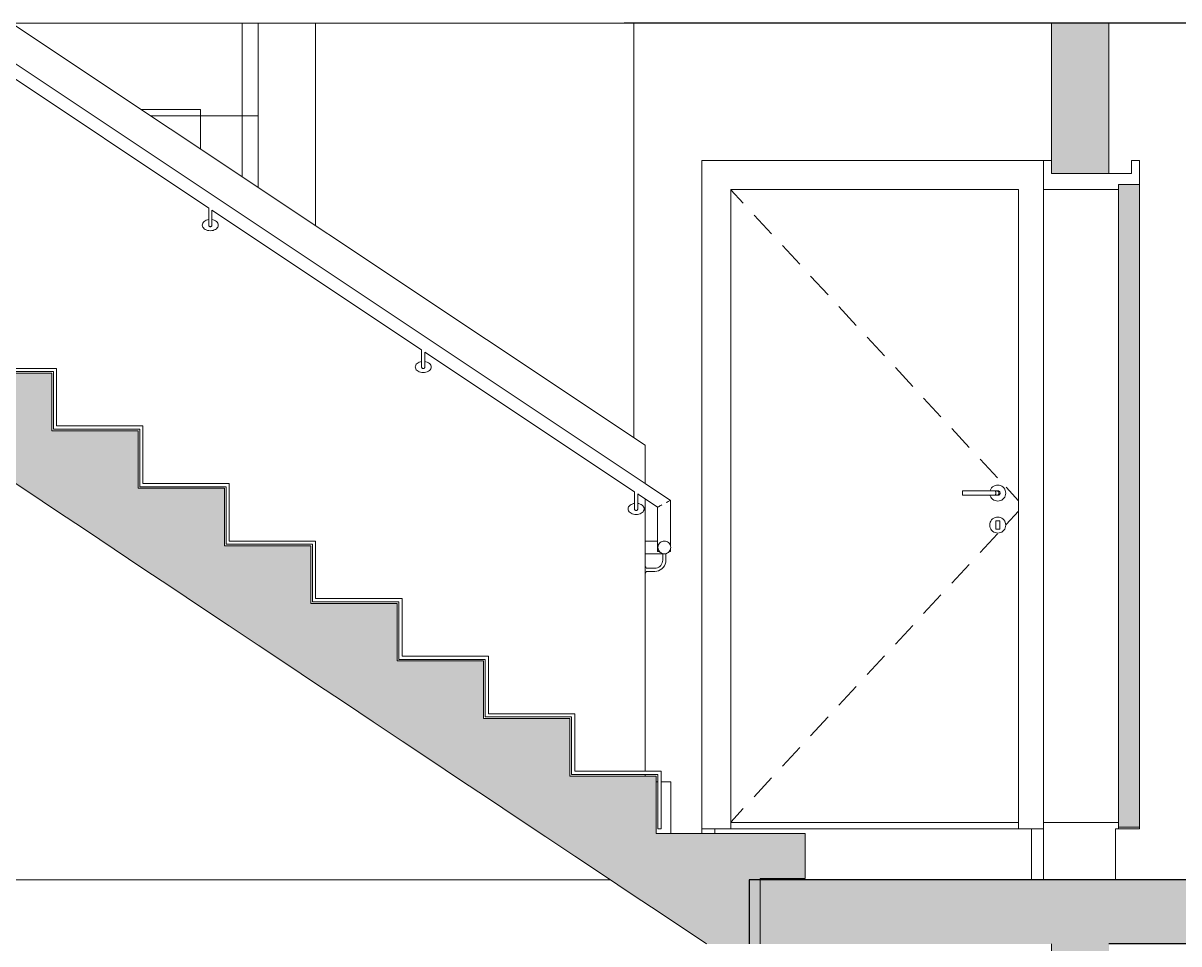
# Model space of a CAD drawing. Header units: metres. Extents: x -0.3 to 19.2, y -7 to 21.5.
# Drawn here: x 10.17 to 13.784, y 11.31 to 14.19 of the extents above; entities that cross this region are included whole.
import ezdxf

# ---------------------------------------------------------------- set-up
doc = ezdxf.new("R2010")
doc.units = ezdxf.units.M
doc.header["$MEASUREMENT"] = 0
for name, color, linetype in [('C_Schnitt C RB_1_120 Wand Innen tragend', 7, 'Continuous'), ('C_Schnitt C RB_1_210 Decke', 7, 'Continuous'), ('C_Schnitt C RB_1_270 Deckendurchbruchsymbol', 7, 'Continuous'), ('C_Schnitt C RB_1_410 Treppe', 7, 'Continuous'), ('C_Schnitt C RB_1_430 Aufzug', 7, 'Continuous'), ('C_Schnitt C RB_1_450 Absturzsicherung', 7, 'Continuous')]:
    doc.layers.add(name, color=color, linetype=linetype)

msp = doc.modelspace()

# ---------------------------------------------------------------- hatches: boundary and pattern name
at = {"layer": 'C_Schnitt C RB_1_120 Wand Innen tragend', "linetype": 'Continuous', "lineweight": 0, "true_color": 0x000000}
for points in [[(13.565, 13.72), (13.565, 14.19), (13.385, 14.19), (13.385, 13.72)], [(13.565, 10.84), (13.565, 11.31), (13.385, 11.31), (13.385, 10.84)]]:
    msp.add_hatch(color=18, dxfattribs=at).paths.add_polyline_path(points)
at = {"layer": 'C_Schnitt C RB_1_120 Wand Innen tragend', "linetype": 'Continuous', "lineweight": 0, "true_color": 0x3f3f3f}
msp.add_hatch(color=250, dxfattribs=at).paths.add_polyline_path([(13.66, 11.675), (13.66, 13.685), (13.595, 13.685), (13.595, 11.675)])
at = {"layer": 'C_Schnitt C RB_1_210 Decke', "linetype": 'Continuous', "lineweight": 0, "true_color": 0x000000}
msp.add_hatch(color=18, dxfattribs=at).paths.add_polyline_path([(14.6743, 11.51), (12.475, 11.51), (12.475, 11.31), (14.6743, 11.31)])
at = {"layer": 'C_Schnitt C RB_1_410 Treppe', "linetype": 'Continuous', "lineweight": 0, "true_color": 0x000000}
msp.add_hatch(color=18, dxfattribs=at).paths.add_polyline_path([(7.79, 14.385), (7.94, 14.385), (7.94, 14.19), (7.9869, 14.19), (12.3069, 11.31), (12.475, 11.31), (12.475, 11.515), (12.615, 11.515), (12.615, 11.655), (12.15, 11.655), (12.15, 11.835), (11.88, 11.835), (11.88, 12.015), (11.61, 12.015), (11.61, 12.195), (11.34, 12.195), (11.34, 12.375), (11.07, 12.375), (11.07, 12.555), (10.8, 12.555), (10.8, 12.735), (10.53, 12.735), (10.53, 12.915), (10.26, 12.915), (10.26, 13.095), (9.99, 13.095), (9.99, 13.275), (9.72, 13.275), (9.72, 13.455), (9.45, 13.455), (9.45, 13.635), (9.18, 13.635), (9.18, 13.815), (8.91, 13.815), (8.91, 13.995), (8.64, 13.995), (8.64, 14.175), (8.37, 14.175), (8.37, 14.355), (8.105, 14.355), (8.105, 14.535), (7.79, 14.535)])

# ---------------------------------------------------------------- linework, layer by layer
at = {"layer": 'C_Schnitt C RB_1_120 Wand Innen tragend', "color": 7, "linetype": 'Continuous', "lineweight": 18, "ltscale": 1000}
for p, q in [((10.905, 13.6763), (10.905, 14.19)), ((11.085, 14.19), (11.085, 13.5563)), ((12.08, 14.19), (12.08, 12.8933)), ((13.565, 14.19), (13.565, 13.72)), ((13.565, 13.72), (13.385, 13.72)), ((12.3325, 11.655), (12.3325, 11.67)), ((13.3225, 11.67), (13.3225, 11.51))]:
    msp.add_line(p, q, dxfattribs=at)
at = {"layer": 'C_Schnitt C RB_1_120 Wand Innen tragend', "color": 7, "linetype": 'Continuous', "lineweight": 13, "ltscale": 1000}
for p, q in [((12.2925, 11.67), (12.2925, 13.76)), ((12.2925, 13.76), (13.36, 13.76)), ((13.385, 13.76), (13.36, 13.76)), ((13.635, 13.76), (13.635, 13.72)), ((13.66, 13.76), (13.635, 13.76)), ((12.7624, 13.67), (12.3825, 13.67)), ((12.3825, 13.67), (12.3825, 11.69)), ((12.3825, 13.6688), (12.4218, 13.6263)), ((12.8274, 13.67), (12.7624, 13.67)), ((13.2825, 13.67), (12.8274, 13.67)), ((13.2825, 11.69), (13.2825, 13.67)), ((13.36, 13.67), (13.36, 11.67)), ((13.595, 13.67), (13.36, 13.67)), ((13.66, 13.685), (13.595, 13.685)), ((12.4558, 13.5896), (12.5101, 13.5309)), ((12.5441, 13.4942), (12.5984, 13.4355)), ((12.6324, 13.3988), (12.6867, 13.34)), ((12.7207, 13.3033), (12.775, 13.2446)), ((12.809, 13.2079), (12.8633, 13.1492)), ((12.8973, 13.1125), (12.9516, 13.0538)), ((12.9856, 13.0171), (13.0399, 12.9584)), ((13.0739, 12.9217), (13.1282, 12.863)), ((13.1622, 12.8263), (13.2165, 12.7675)), ((13.1075, 12.727), (13.1075, 12.7269)), ((13.1985, 12.727), (13.1075, 12.727)), ((13.1075, 12.7269), (13.1075, 12.7266)), ((13.1075, 12.7266), (13.1075, 12.7261)), ((13.1075, 12.7261), (13.1075, 12.7254)), ((13.1075, 12.7254), (13.1075, 12.7245)), ((13.1075, 12.7245), (13.1075, 12.7235)), ((13.1075, 12.7235), (13.1075, 12.7224)), ((13.1075, 12.7224), (13.1075, 12.7212)), ((13.1075, 12.7212), (13.1075, 12.72)), ((13.1075, 12.72), (13.1075, 12.7188)), ((13.1075, 12.7188), (13.1075, 12.7176)), ((13.1936, 12.727), (13.194, 12.7286)), ((13.194, 12.7286), (13.1958, 12.7325)), ((13.1958, 12.7325), (13.1983, 12.7361)), ((13.1983, 12.7361), (13.2014, 12.7392)), ((13.208, 12.727), (13.1985, 12.727)), ((13.2014, 12.7392), (13.205, 12.7417)), ((13.205, 12.7417), (13.2089, 12.7435)), ((13.215, 12.727), (13.208, 12.727)), ((13.2089, 12.7435), (13.2132, 12.7446)), ((13.2098, 12.7261), (13.2103, 12.7254)), ((13.2103, 12.7254), (13.2108, 12.7245)), ((13.2108, 12.7245), (13.2111, 12.7235)), ((13.2111, 12.7235), (13.2114, 12.7224)), ((13.2114, 12.7224), (13.2116, 12.7212)), ((13.2116, 12.7188), (13.2114, 12.7176)), ((13.2116, 12.7212), (13.2116, 12.72)), ((13.2116, 12.72), (13.2116, 12.7188)), ((13.2132, 12.7446), (13.2175, 12.745)), ((13.2175, 12.727), (13.215, 12.727)), ((13.2175, 12.745), (13.2218, 12.7446)), ((13.2175, 12.727), (13.2187, 12.7269)), ((13.2181, 12.7261), (13.219, 12.7254)), ((13.2187, 12.7269), (13.2199, 12.7266)), ((13.219, 12.7254), (13.2198, 12.7245)), ((13.2198, 12.7245), (13.2204, 12.7235)), ((13.2199, 12.7266), (13.221, 12.7261)), ((13.2204, 12.7235), (13.2209, 12.7224)), ((13.2209, 12.7224), (13.2211, 12.7212)), ((13.2211, 12.7188), (13.2209, 12.7176)), ((13.221, 12.7261), (13.222, 12.7254)), ((13.2211, 12.7212), (13.2212, 12.72)), ((13.2212, 12.72), (13.2211, 12.7188)), ((13.2218, 12.7446), (13.2261, 12.7435)), ((13.222, 12.7254), (13.2229, 12.7245)), ((13.2229, 12.7245), (13.2236, 12.7235)), ((13.2236, 12.7235), (13.2241, 12.7224)), ((13.2241, 12.7224), (13.2244, 12.7212)), ((13.2244, 12.7188), (13.2241, 12.7176)), ((13.2244, 12.7212), (13.2245, 12.72)), ((13.2245, 12.72), (13.2244, 12.7188)), ((13.2261, 12.7435), (13.23, 12.7417)), ((13.23, 12.7417), (13.2336, 12.7392)), ((13.2336, 12.7392), (13.2367, 12.7361)), ((13.2367, 12.7361), (13.2392, 12.7325)), ((13.2392, 12.7325), (13.241, 12.7286)), ((13.241, 12.7286), (13.2421, 12.7243)), ((13.2421, 12.7243), (13.2425, 12.72)), ((13.2425, 12.72), (13.2421, 12.7157)), ((13.2432, 12.7387), (13.2825, 12.6962)), ((13.1075, 12.7176), (13.1075, 12.7165)), ((13.1075, 12.7165), (13.1075, 12.7155)), ((13.1075, 12.7155), (13.1075, 12.7146)), ((13.1075, 12.7146), (13.1075, 12.7139)), ((13.1075, 12.7139), (13.1075, 12.7134)), ((13.1075, 12.7134), (13.1075, 12.7131)), ((13.1075, 12.7131), (13.1075, 12.713)), ((13.1985, 12.713), (13.1075, 12.713)), ((13.194, 12.7114), (13.1936, 12.713)), ((13.1958, 12.7075), (13.194, 12.7114)), ((13.1983, 12.7039), (13.1958, 12.7075)), ((13.2014, 12.7008), (13.1983, 12.7039)), ((13.208, 12.713), (13.1985, 12.713)), ((13.205, 12.6983), (13.2014, 12.7008)), ((13.2089, 12.6965), (13.205, 12.6983)), ((13.215, 12.713), (13.208, 12.713)), ((13.2132, 12.6954), (13.2089, 12.6965)), ((13.2103, 12.7146), (13.2098, 12.7139)), ((13.2108, 12.7155), (13.2103, 12.7146)), ((13.2111, 12.7165), (13.2108, 12.7155)), ((13.2114, 12.7176), (13.2111, 12.7165)), ((13.2175, 12.695), (13.2132, 12.6954)), ((13.2175, 12.713), (13.215, 12.713)), ((13.2187, 12.7131), (13.2175, 12.713)), ((13.2218, 12.6954), (13.2175, 12.695)), ((13.219, 12.7146), (13.2181, 12.7139)), ((13.2199, 12.7134), (13.2187, 12.7131)), ((13.2198, 12.7155), (13.219, 12.7146)), ((13.2204, 12.7165), (13.2198, 12.7155)), ((13.221, 12.7139), (13.2199, 12.7134)), ((13.2209, 12.7176), (13.2204, 12.7165)), ((13.222, 12.7146), (13.221, 12.7139)), ((13.2261, 12.6965), (13.2218, 12.6954)), ((13.2229, 12.7155), (13.222, 12.7146)), ((13.2236, 12.7165), (13.2229, 12.7155)), ((13.2241, 12.7176), (13.2236, 12.7165)), ((13.23, 12.6983), (13.2261, 12.6965)), ((13.2336, 12.7008), (13.23, 12.6983)), ((13.2367, 12.7039), (13.2336, 12.7008)), ((13.2392, 12.7075), (13.2367, 12.7039)), ((13.241, 12.7114), (13.2392, 12.7075)), ((13.2421, 12.7157), (13.241, 12.7114)), ((13.2432, 12.6213), (13.2825, 12.6638)), ((13.1925, 12.62), (13.1929, 12.6243)), ((13.1929, 12.6157), (13.1925, 12.62)), ((13.1929, 12.6243), (13.194, 12.6286)), ((13.194, 12.6114), (13.1929, 12.6157)), ((13.194, 12.6286), (13.1958, 12.6325)), ((13.1958, 12.6075), (13.194, 12.6114)), ((13.1958, 12.6325), (13.1983, 12.6361)), ((13.1983, 12.6361), (13.2014, 12.6392)), ((13.2014, 12.6392), (13.205, 12.6417)), ((13.205, 12.6417), (13.2089, 12.6435)), ((13.2089, 12.6435), (13.2132, 12.6446)), ((13.2235, 12.633), (13.2115, 12.633)), ((13.2115, 12.633), (13.2115, 12.607)), ((13.2132, 12.6446), (13.2175, 12.645)), ((13.2175, 12.645), (13.2218, 12.6446)), ((13.2218, 12.6446), (13.2261, 12.6435)), ((13.2235, 12.607), (13.2235, 12.633)), ((13.2261, 12.6435), (13.23, 12.6417)), ((13.23, 12.6417), (13.2336, 12.6392)), ((13.2336, 12.6392), (13.2367, 12.6361)), ((13.2367, 12.6361), (13.2392, 12.6325)), ((13.2392, 12.6325), (13.241, 12.6286)), ((13.241, 12.6114), (13.2392, 12.6075)), ((13.241, 12.6286), (13.2421, 12.6243)), ((13.2421, 12.6157), (13.241, 12.6114)), ((13.2421, 12.6243), (13.2425, 12.62)), ((13.2425, 12.62), (13.2421, 12.6157)), ((13.1622, 12.5337), (13.2165, 12.5925)), ((13.1983, 12.6039), (13.1958, 12.6075)), ((13.2014, 12.6008), (13.1983, 12.6039)), ((13.205, 12.5983), (13.2014, 12.6008)), ((13.2089, 12.5965), (13.205, 12.5983)), ((13.2132, 12.5954), (13.2089, 12.5965)), ((13.2115, 12.607), (13.2235, 12.607)), ((13.2175, 12.595), (13.2132, 12.5954)), ((13.2218, 12.5954), (13.2175, 12.595)), ((13.2261, 12.5965), (13.2218, 12.5954)), ((13.23, 12.5983), (13.2261, 12.5965)), ((13.2336, 12.6008), (13.23, 12.5983)), ((13.2367, 12.6039), (13.2336, 12.6008)), ((13.2392, 12.6075), (13.2367, 12.6039)), ((13.0739, 12.4383), (13.1282, 12.497)), ((12.9856, 12.3429), (13.0399, 12.4016)), ((12.8973, 12.2475), (12.9516, 12.3062)), ((12.809, 12.1521), (12.8633, 12.2108)), ((12.7207, 12.0567), (12.775, 12.1154)), ((12.6324, 11.9612), (12.6867, 12.02)), ((12.5441, 11.8658), (12.5984, 11.9245)), ((12.4558, 11.7704), (12.5101, 11.8291)), ((12.3825, 11.6912), (12.4218, 11.7337)), ((13.2825, 11.69), (12.3825, 11.69)), ((12.3825, 11.69), (12.3825, 11.67)), ((13.2825, 11.67), (13.2825, 11.69)), ((13.595, 11.69), (13.595, 11.67)), ((13.595, 11.675), (13.595, 11.67)), ((13.66, 11.675), (13.595, 11.675)), ((13.66, 11.675), (13.66, 11.67)), ((12.2925, 11.67), (12.2925, 11.655)), ((12.3325, 11.67), (12.2925, 11.67)), ((12.3825, 11.67), (12.3325, 11.67)), ((12.3825, 11.67), (13.2825, 11.67)), ((13.3225, 11.67), (13.2825, 11.67)), ((13.36, 11.67), (13.3225, 11.67)), ((13.36, 11.67), (13.36, 11.67)), ((13.585, 11.67), (13.585, 11.51)), ((13.595, 11.67), (13.585, 11.67)), ((13.595, 11.67), (13.66, 11.67))]:
    msp.add_line(p, q, dxfattribs=at)
at = {"layer": 'C_Schnitt C RB_1_120 Wand Innen tragend', "color": 7, "linetype": 'Continuous', "lineweight": 18, "ltscale": 1000, "flags": 128}
for points in [[(13.385, 14.19), (13.385, 13.76), (13.385, 13.72)], [(13.385, 11.31), (13.385, 10.88), (13.385, 10.84)]]:
    msp.add_lwpolyline(points, dxfattribs=at)
at = {"layer": 'C_Schnitt C RB_1_120 Wand Innen tragend', "color": 7, "linetype": 'Continuous', "lineweight": 13, "ltscale": 1000, "flags": 128}
for points in [[(13.36, 13.76), (13.36, 13.72), (13.36, 13.67)], [(13.66, 13.76), (13.66, 13.72), (13.66, 13.685), (13.66, 11.675)], [(13.635, 13.72), (13.595, 13.72), (13.565, 13.72)], [(13.595, 13.685), (13.595, 13.67), (13.595, 11.675)], [(13.36, 11.69), (13.36, 11.67), (13.36, 11.51)], [(13.595, 11.69), (13.58, 11.69), (13.375, 11.69), (13.36, 11.69)]]:
    msp.add_lwpolyline(points, dxfattribs=at)
at = {"layer": 'C_Schnitt C RB_1_210 Decke', "color": 7, "linetype": 'Continuous', "lineweight": 13, "ltscale": 1000}
msp.add_line((12.0497, 14.19), (10.134, 14.19), dxfattribs=at)
at = {"layer": 'C_Schnitt C RB_1_210 Decke', "color": 7, "linetype": 'Continuous', "lineweight": 25, "ltscale": 1000}
for p, q in [((12.0497, 14.1901), (12.0497, 14.19)), ((13.385, 14.19), (12.0497, 14.19)), ((13.565, 14.19), (13.385, 14.19)), ((12.44, 11.51), (12.44, 11.31))]:
    msp.add_line(p, q, dxfattribs=at)
at = {"layer": 'C_Schnitt C RB_1_210 Decke', "color": 7, "linetype": 'Continuous', "lineweight": 25, "ltscale": 1000, "flags": 128}
for points in [[(18.6475, 14.19), (14.6743, 14.19), (13.565, 14.19)], [(18.6475, 11.51), (14.6743, 11.51), (13.585, 11.51), (13.36, 11.51), (12.44, 11.51)], [(18.6475, 11.31), (14.6743, 11.31), (13.565, 11.31)]]:
    msp.add_lwpolyline(points, dxfattribs=at)
at = {"layer": 'C_Schnitt C RB_1_270 Deckendurchbruchsymbol', "color": 7, "linetype": 'Continuous', "lineweight": 13, "ltscale": 1000}
msp.add_line((10.5692, 13.9), (10.905, 13.9), dxfattribs=at)
at = {"layer": 'C_Schnitt C RB_1_410 Treppe', "color": 7, "linetype": 'Continuous', "lineweight": 13, "ltscale": 1000}
for p, q in [((12.115, 12.75), (8.065, 15.45)), ((10.7506, 13.6115), (10.095, 14.0486)), ((10.7507, 13.6115), (10.7506, 13.6115)), ((10.7506, 13.6115), (10.7506, 13.5882)), ((10.7506, 13.5882), (10.7506, 13.583)), ((10.7509, 13.6115), (10.7507, 13.6115)), ((10.7606, 13.6048), (10.7606, 13.5882)), ((11.4163, 13.1677), (10.7606, 13.6048)), ((10.7606, 13.5882), (10.7606, 13.583)), ((10.7306, 13.5582), (10.731, 13.5612)), ((10.731, 13.5551), (10.7306, 13.5582)), ((10.731, 13.5612), (10.7321, 13.5642)), ((10.7321, 13.5522), (10.731, 13.5551)), ((10.7321, 13.5642), (10.734, 13.5669)), ((10.734, 13.5494), (10.7321, 13.5522)), ((10.734, 13.5669), (10.7365, 13.5694)), ((10.7365, 13.5469), (10.734, 13.5494)), ((10.7365, 13.5694), (10.7396, 13.5716)), ((10.7396, 13.5716), (10.7431, 13.5733)), ((10.7431, 13.5733), (10.7471, 13.5746)), ((10.7471, 13.5746), (10.7506, 13.5753)), ((10.7506, 13.583), (10.7506, 13.5779)), ((10.7506, 13.5779), (10.7506, 13.5732)), ((10.7506, 13.5732), (10.7506, 13.5689)), ((10.7506, 13.5689), (10.7506, 13.5652)), ((10.7506, 13.5652), (10.7506, 13.5622)), ((10.7506, 13.5622), (10.7506, 13.56)), ((10.7506, 13.56), (10.7506, 13.5586)), ((10.7506, 13.5586), (10.7506, 13.5582)), ((10.7507, 13.5573), (10.7506, 13.5582)), ((10.7509, 13.5565), (10.7507, 13.5573)), ((10.7513, 13.5557), (10.7509, 13.5565)), ((10.7518, 13.555), (10.7513, 13.5557)), ((10.7524, 13.5543), (10.7518, 13.555)), ((10.7531, 13.5538), (10.7524, 13.5543)), ((10.7539, 13.5535), (10.7531, 13.5538)), ((10.7548, 13.5532), (10.7539, 13.5535)), ((10.7556, 13.5532), (10.7548, 13.5532)), ((10.7565, 13.5532), (10.7556, 13.5532)), ((10.7574, 13.5535), (10.7565, 13.5532)), ((10.7581, 13.5538), (10.7574, 13.5535)), ((10.7589, 13.5543), (10.7581, 13.5538)), ((10.7595, 13.555), (10.7589, 13.5543)), ((10.76, 13.5557), (10.7595, 13.555)), ((10.7603, 13.5565), (10.76, 13.5557)), ((10.7606, 13.5573), (10.7603, 13.5565)), ((10.7606, 13.583), (10.7606, 13.5779)), ((10.7606, 13.5779), (10.7606, 13.5732)), ((10.7606, 13.5753), (10.7642, 13.5746)), ((10.7606, 13.5732), (10.7606, 13.5689)), ((10.7606, 13.5689), (10.7606, 13.5652)), ((10.7606, 13.5652), (10.7606, 13.5622)), ((10.7606, 13.5622), (10.7606, 13.56)), ((10.7606, 13.56), (10.7606, 13.5586)), ((10.7606, 13.5586), (10.7606, 13.5582)), ((10.7606, 13.5582), (10.7606, 13.5573)), ((10.7642, 13.5746), (10.7681, 13.5733)), ((10.7681, 13.5733), (10.7717, 13.5716)), ((10.7717, 13.5716), (10.7748, 13.5694)), ((10.7748, 13.5694), (10.7773, 13.5669)), ((10.7773, 13.5494), (10.7748, 13.5469)), ((10.7773, 13.5669), (10.7791, 13.5642)), ((10.7791, 13.5522), (10.7773, 13.5494)), ((10.7791, 13.5642), (10.7803, 13.5612)), ((10.7803, 13.5551), (10.7791, 13.5522)), ((10.7803, 13.5612), (10.7806, 13.5582)), ((10.7806, 13.5582), (10.7803, 13.5551)), ((10.7396, 13.5448), (10.7365, 13.5469)), ((10.7431, 13.543), (10.7396, 13.5448)), ((10.7471, 13.5417), (10.7431, 13.543)), ((10.7513, 13.5409), (10.7471, 13.5417)), ((10.7556, 13.5407), (10.7513, 13.5409)), ((10.76, 13.5409), (10.7556, 13.5407)), ((10.7642, 13.5417), (10.76, 13.5409)), ((10.7681, 13.543), (10.7642, 13.5417)), ((10.7717, 13.5448), (10.7681, 13.543)), ((10.7748, 13.5469), (10.7717, 13.5448)), ((11.4164, 13.1677), (11.4163, 13.1677)), ((11.4163, 13.1677), (11.4163, 13.1444)), ((11.4166, 13.1677), (11.4164, 13.1677)), ((11.4263, 13.1611), (11.4263, 13.1444)), ((12.0819, 12.724), (11.4263, 13.1611)), ((11.3963, 13.1144), (11.3967, 13.1174)), ((11.3967, 13.1174), (11.3978, 13.1204)), ((11.3978, 13.1204), (11.3996, 13.1232)), ((11.3996, 13.1232), (11.4021, 13.1257)), ((11.4021, 13.1257), (11.4052, 13.1278)), ((11.4052, 13.1278), (11.4088, 13.1296)), ((11.4088, 13.1296), (11.4127, 13.1309)), ((11.4127, 13.1309), (11.4163, 13.1315)), ((11.4163, 13.1444), (11.4163, 13.1392)), ((11.4163, 13.1392), (11.4163, 13.1341)), ((11.4163, 13.1341), (11.4163, 13.1294)), ((11.4163, 13.1294), (11.4163, 13.1251)), ((11.4163, 13.1251), (11.4163, 13.1214)), ((11.4163, 13.1214), (11.4163, 13.1184)), ((11.4163, 13.1184), (11.4163, 13.1162)), ((11.4163, 13.1162), (11.4163, 13.1149)), ((11.4263, 13.1444), (11.4263, 13.1392)), ((11.4263, 13.1392), (11.4263, 13.1341)), ((11.4263, 13.1341), (11.4263, 13.1294)), ((11.4263, 13.1315), (11.4298, 13.1309)), ((11.4263, 13.1294), (11.4263, 13.1251)), ((11.4263, 13.1251), (11.4263, 13.1214)), ((11.4263, 13.1214), (11.4263, 13.1184)), ((11.4263, 13.1184), (11.4263, 13.1162)), ((11.4263, 13.1162), (11.4263, 13.1149)), ((11.4298, 13.1309), (11.4338, 13.1296)), ((11.4338, 13.1296), (11.4374, 13.1278)), ((11.4374, 13.1278), (11.4404, 13.1257)), ((11.4404, 13.1257), (11.4429, 13.1232)), ((11.4429, 13.1232), (11.4448, 13.1204)), ((11.4448, 13.1204), (11.4459, 13.1174)), ((11.4459, 13.1174), (11.4463, 13.1144)), ((11.3967, 13.1114), (11.3963, 13.1144)), ((11.3978, 13.1084), (11.3967, 13.1114)), ((11.3996, 13.1057), (11.3978, 13.1084)), ((11.4021, 13.1032), (11.3996, 13.1057)), ((11.4052, 13.101), (11.4021, 13.1032)), ((11.4088, 13.0993), (11.4052, 13.101)), ((11.4127, 13.098), (11.4088, 13.0993)), ((11.4169, 13.0972), (11.4127, 13.098)), ((11.4163, 13.1149), (11.4163, 13.1144)), ((11.4164, 13.1135), (11.4163, 13.1144)), ((11.4166, 13.1127), (11.4164, 13.1135)), ((11.417, 13.1119), (11.4166, 13.1127)), ((11.4213, 13.0969), (11.4169, 13.0972)), ((11.4175, 13.1112), (11.417, 13.1119)), ((11.4181, 13.1106), (11.4175, 13.1112)), ((11.4188, 13.1101), (11.4181, 13.1106)), ((11.4196, 13.1097), (11.4188, 13.1101)), ((11.4204, 13.1095), (11.4196, 13.1097)), ((11.4213, 13.1094), (11.4204, 13.1095)), ((11.4221, 13.1095), (11.4213, 13.1094)), ((11.4256, 13.0972), (11.4213, 13.0969)), ((11.423, 13.1097), (11.4221, 13.1095)), ((11.4238, 13.1101), (11.423, 13.1097)), ((11.4245, 13.1106), (11.4238, 13.1101)), ((11.4251, 13.1112), (11.4245, 13.1106)), ((11.4256, 13.1119), (11.4251, 13.1112)), ((11.426, 13.1127), (11.4256, 13.1119)), ((11.4298, 13.098), (11.4256, 13.0972)), ((11.4262, 13.1135), (11.426, 13.1127)), ((11.4263, 13.1144), (11.4262, 13.1135)), ((11.4263, 13.1149), (11.4263, 13.1144)), ((11.4338, 13.0993), (11.4298, 13.098)), ((11.4374, 13.101), (11.4338, 13.0993)), ((11.4404, 13.1032), (11.4374, 13.101)), ((11.4429, 13.1057), (11.4404, 13.1032)), ((11.4448, 13.1084), (11.4429, 13.1057)), ((11.4459, 13.1114), (11.4448, 13.1084)), ((11.4463, 13.1144), (11.4459, 13.1114)), ((12.082, 12.724), (12.0819, 12.724)), ((12.0819, 12.724), (12.0819, 12.7006)), ((12.0822, 12.724), (12.082, 12.724)), ((12.115, 12.75), (12.194, 12.6973)), ((12.0678, 12.6819), (12.0709, 12.6841)), ((12.0709, 12.6841), (12.0744, 12.6858)), ((12.0744, 12.6858), (12.0784, 12.6871)), ((12.0784, 12.6871), (12.0819, 12.6878)), ((12.0819, 12.7006), (12.0819, 12.6954)), ((12.0819, 12.6954), (12.0819, 12.6904)), ((12.0819, 12.6904), (12.0819, 12.6856)), ((12.0819, 12.6856), (12.0819, 12.6814)), ((12.0919, 12.7173), (12.0919, 12.7006)), ((12.0928, 12.7167), (12.0919, 12.7173)), ((12.0919, 12.7006), (12.0919, 12.6954)), ((12.0919, 12.6954), (12.0919, 12.6904)), ((12.0919, 12.6904), (12.0919, 12.6856)), ((12.0919, 12.6878), (12.0955, 12.6871)), ((12.0919, 12.6856), (12.0919, 12.6814)), ((12.0928, 12.7167), (12.154, 12.6759)), ((12.0955, 12.6871), (12.0994, 12.6858)), ((12.0994, 12.6858), (12.103, 12.6841)), ((12.103, 12.6841), (12.1061, 12.6819)), ((12.1672, 12.6829), (12.164, 12.6812)), ((12.184, 12.692), (12.1809, 12.6903)), ((12.1869, 12.6935), (12.184, 12.692)), ((12.1894, 12.6948), (12.1869, 12.6935)), ((12.1914, 12.6959), (12.1894, 12.6948)), ((12.1928, 12.6967), (12.1914, 12.6959)), ((12.1937, 12.6971), (12.1928, 12.6967)), ((12.194, 12.6973), (12.1937, 12.6971)), ((12.194, 12.6973), (12.194, 12.5559)), ((12.0619, 12.6706), (12.0623, 12.6737)), ((12.0623, 12.6676), (12.0619, 12.6706)), ((12.0623, 12.6737), (12.0634, 12.6766)), ((12.0634, 12.6647), (12.0623, 12.6676)), ((12.0634, 12.6766), (12.0653, 12.6794)), ((12.0653, 12.6619), (12.0634, 12.6647)), ((12.0653, 12.6794), (12.0678, 12.6819)), ((12.0678, 12.6594), (12.0653, 12.6619)), ((12.0709, 12.6572), (12.0678, 12.6594)), ((12.0744, 12.6555), (12.0709, 12.6572)), ((12.0784, 12.6542), (12.0744, 12.6555)), ((12.0826, 12.6534), (12.0784, 12.6542)), ((12.0819, 12.6814), (12.0819, 12.6777)), ((12.0819, 12.6777), (12.0819, 12.6747)), ((12.0819, 12.6747), (12.0819, 12.6725)), ((12.0819, 12.6725), (12.0819, 12.6711)), ((12.0819, 12.6711), (12.0819, 12.6706)), ((12.082, 12.6698), (12.0819, 12.6706)), ((12.0822, 12.6689), (12.082, 12.6698)), ((12.0826, 12.6681), (12.0822, 12.6689)), ((12.0831, 12.6674), (12.0826, 12.6681)), ((12.0869, 12.6531), (12.0826, 12.6534)), ((12.0837, 12.6668), (12.0831, 12.6674)), ((12.0844, 12.6663), (12.0837, 12.6668)), ((12.0852, 12.6659), (12.0844, 12.6663)), ((12.0861, 12.6657), (12.0852, 12.6659)), ((12.0869, 12.6656), (12.0861, 12.6657)), ((12.0878, 12.6657), (12.0869, 12.6656)), ((12.0913, 12.6534), (12.0869, 12.6531)), ((12.0886, 12.6659), (12.0878, 12.6657)), ((12.0894, 12.6663), (12.0886, 12.6659)), ((12.0901, 12.6668), (12.0894, 12.6663)), ((12.0908, 12.6674), (12.0901, 12.6668)), ((12.0913, 12.6681), (12.0908, 12.6674)), ((12.0916, 12.6689), (12.0913, 12.6681)), ((12.0955, 12.6542), (12.0913, 12.6534)), ((12.0918, 12.6698), (12.0916, 12.6689)), ((12.0919, 12.6706), (12.0918, 12.6698)), ((12.0919, 12.6814), (12.0919, 12.6777)), ((12.0919, 12.6777), (12.0919, 12.6747)), ((12.0919, 12.6747), (12.0919, 12.6725)), ((12.0919, 12.6725), (12.0919, 12.6711)), ((12.0919, 12.6711), (12.0919, 12.6706)), ((12.0994, 12.6555), (12.0955, 12.6542)), ((12.103, 12.6572), (12.0994, 12.6555)), ((12.1061, 12.6594), (12.103, 12.6572)), ((12.1061, 12.6819), (12.1086, 12.6794)), ((12.1086, 12.6619), (12.1061, 12.6594)), ((12.1086, 12.6794), (12.1104, 12.6766)), ((12.1104, 12.6647), (12.1086, 12.6619)), ((12.1104, 12.6766), (12.1115, 12.6737)), ((12.1115, 12.6676), (12.1104, 12.6647)), ((12.1115, 12.6737), (12.1119, 12.6706)), ((12.1119, 12.6706), (12.1115, 12.6676)), ((12.1543, 12.6761), (12.154, 12.6759)), ((12.154, 12.6759), (12.154, 12.5373)), ((12.1553, 12.6765), (12.1543, 12.6761)), ((12.1567, 12.6773), (12.1553, 12.6765)), ((12.1587, 12.6784), (12.1567, 12.6773)), ((12.1612, 12.6797), (12.1587, 12.6784)), ((12.164, 12.6812), (12.1612, 12.6797)), ((12.115, 12.57), (12.154, 12.57)), ((12.1553, 12.5535), (12.155, 12.55)), ((12.155, 12.55), (12.1553, 12.5465)), ((12.1562, 12.5568), (12.1553, 12.5535)), ((12.1553, 12.5465), (12.1562, 12.5432)), ((12.1577, 12.56), (12.1562, 12.5568)), ((12.1562, 12.5432), (12.1577, 12.54)), ((12.1597, 12.5629), (12.1577, 12.56)), ((12.1577, 12.54), (12.1597, 12.5371)), ((12.1621, 12.5653), (12.1597, 12.5629)), ((12.165, 12.5673), (12.1621, 12.5653)), ((12.1682, 12.5688), (12.165, 12.5673)), ((12.1715, 12.5697), (12.1682, 12.5688)), ((12.175, 12.57), (12.1715, 12.5697)), ((12.1785, 12.5697), (12.175, 12.57)), ((12.1818, 12.5688), (12.1785, 12.5697)), ((12.185, 12.5673), (12.1818, 12.5688)), ((12.1879, 12.5653), (12.185, 12.5673)), ((12.1903, 12.5629), (12.1879, 12.5653)), ((12.1923, 12.56), (12.1903, 12.5629)), ((12.1903, 12.5371), (12.1923, 12.54)), ((12.1938, 12.5568), (12.1923, 12.56)), ((12.1923, 12.54), (12.1938, 12.5432)), ((12.1947, 12.5535), (12.1938, 12.5568)), ((12.1938, 12.5432), (12.1947, 12.5465)), ((12.194, 12.5441), (12.194, 12.5373)), ((12.195, 12.55), (12.1947, 12.5535)), ((12.1947, 12.5465), (12.195, 12.55)), ((12.115, 12.53), (12.17, 12.53)), ((12.1543, 12.5373), (12.154, 12.5373)), ((12.1553, 12.5373), (12.1543, 12.5373)), ((12.1567, 12.5373), (12.1553, 12.5373)), ((12.1587, 12.5373), (12.1567, 12.5373)), ((12.1596, 12.5373), (12.1587, 12.5373)), ((12.1597, 12.5371), (12.1621, 12.5347)), ((12.1621, 12.5347), (12.165, 12.5327)), ((12.165, 12.5327), (12.1682, 12.5312)), ((12.1685, 12.5015), (12.1666, 12.4975)), ((12.1682, 12.5312), (12.1715, 12.5303)), ((12.1696, 12.5057), (12.1685, 12.5015)), ((12.17, 12.5102), (12.1696, 12.5057)), ((12.1701, 12.53), (12.17, 12.53)), ((12.17, 12.53), (12.17, 12.5102)), ((12.1703, 12.53), (12.1701, 12.53)), ((12.1707, 12.53), (12.1703, 12.53)), ((12.1712, 12.53), (12.1707, 12.53)), ((12.1718, 12.53), (12.1712, 12.53)), ((12.1715, 12.5303), (12.175, 12.53)), ((12.1725, 12.53), (12.1718, 12.53)), ((12.1733, 12.53), (12.1725, 12.53)), ((12.1741, 12.53), (12.1733, 12.53)), ((12.175, 12.53), (12.1741, 12.53)), ((12.175, 12.53), (12.1785, 12.5303)), ((12.1759, 12.53), (12.175, 12.53)), ((12.1767, 12.53), (12.1759, 12.53)), ((12.1775, 12.53), (12.1767, 12.53)), ((12.1782, 12.53), (12.1775, 12.53)), ((12.1795, 12.5039), (12.1779, 12.498)), ((12.1788, 12.53), (12.1782, 12.53)), ((12.1785, 12.5303), (12.1818, 12.5312)), ((12.1793, 12.53), (12.1788, 12.53)), ((12.1797, 12.53), (12.1793, 12.53)), ((12.18, 12.5098), (12.1795, 12.5039)), ((12.1799, 12.53), (12.1797, 12.53)), ((12.18, 12.53), (12.1799, 12.53)), ((12.18, 12.53), (12.18, 12.5098)), ((12.1818, 12.5312), (12.185, 12.5327)), ((12.185, 12.5327), (12.1879, 12.5347)), ((12.1879, 12.5347), (12.1903, 12.5371)), ((12.1914, 12.5373), (12.1904, 12.5373)), ((12.1928, 12.5373), (12.1914, 12.5373)), ((12.1937, 12.5373), (12.1928, 12.5373)), ((12.194, 12.5373), (12.1937, 12.5373)), ((12.1167, 12.4888), (12.115, 12.4904)), ((12.115, 12.4696), (12.1167, 12.4712)), ((12.1185, 12.486), (12.1167, 12.4888)), ((12.1167, 12.4712), (12.1185, 12.474)), ((12.1191, 12.4843), (12.1185, 12.486)), ((12.1185, 12.474), (12.1191, 12.4757)), ((12.1448, 12.485), (12.1189, 12.485)), ((12.1452, 12.475), (12.1189, 12.475)), ((12.1493, 12.4854), (12.1448, 12.485)), ((12.1511, 12.4755), (12.1452, 12.475)), ((12.1535, 12.4865), (12.1493, 12.4854)), ((12.157, 12.4771), (12.1511, 12.4755)), ((12.1575, 12.4884), (12.1535, 12.4865)), ((12.1625, 12.4797), (12.157, 12.4771)), ((12.1611, 12.4909), (12.1575, 12.4884)), ((12.1641, 12.4939), (12.1611, 12.4909)), ((12.1675, 12.4832), (12.1625, 12.4797)), ((12.1666, 12.4975), (12.1641, 12.4939)), ((12.1718, 12.4875), (12.1675, 12.4832)), ((12.1753, 12.4925), (12.1718, 12.4875)), ((12.1779, 12.498), (12.1753, 12.4925))]:
    msp.add_line(p, q, dxfattribs=at)
at = {"layer": 'C_Schnitt C RB_1_410 Treppe', "color": 7, "linetype": 'Continuous', "lineweight": 18, "ltscale": 1000}
for p, q in [((10.26, 13.095), (9.99, 13.095)), ((10.265, 13.1), (9.995, 13.1)), ((10.275, 13.11), (10.005, 13.11)), ((10.26, 13.095), (10.26, 12.915)), ((10.265, 13.1), (10.265, 12.93)), ((10.275, 13.11), (10.275, 13.1)), ((10.275, 13.1), (10.275, 12.93)), ((10.53, 12.915), (10.26, 12.915)), ((10.265, 12.93), (10.265, 12.92)), ((10.535, 12.92), (10.265, 12.92)), ((10.545, 12.93), (10.275, 12.93)), ((10.53, 12.915), (10.53, 12.735)), ((10.535, 12.92), (10.535, 12.75)), ((10.545, 12.93), (10.545, 12.92)), ((10.545, 12.92), (10.545, 12.75)), ((10.8, 12.735), (10.53, 12.735)), ((10.535, 12.75), (10.535, 12.74)), ((10.805, 12.74), (10.535, 12.74)), ((10.815, 12.75), (10.545, 12.75)), ((10.8, 12.735), (10.8, 12.555)), ((10.805, 12.74), (10.805, 12.57)), ((10.815, 12.75), (10.815, 12.74)), ((10.815, 12.74), (10.815, 12.57)), ((11.07, 12.555), (10.8, 12.555)), ((10.805, 12.57), (10.805, 12.56)), ((11.075, 12.56), (10.805, 12.56)), ((11.085, 12.57), (10.815, 12.57)), ((11.07, 12.555), (11.07, 12.375)), ((11.075, 12.56), (11.075, 12.39)), ((11.085, 12.57), (11.085, 12.56)), ((11.085, 12.56), (11.085, 12.39)), ((11.34, 12.375), (11.07, 12.375)), ((11.075, 12.39), (11.075, 12.38)), ((11.345, 12.38), (11.075, 12.38)), ((11.355, 12.39), (11.085, 12.39)), ((11.34, 12.375), (11.34, 12.195)), ((11.345, 12.38), (11.345, 12.21)), ((11.355, 12.39), (11.355, 12.38)), ((11.355, 12.38), (11.355, 12.21)), ((11.61, 12.195), (11.34, 12.195)), ((11.345, 12.21), (11.345, 12.2)), ((11.615, 12.2), (11.345, 12.2)), ((11.625, 12.21), (11.355, 12.21)), ((11.61, 12.195), (11.61, 12.015)), ((11.615, 12.2), (11.615, 12.03)), ((11.625, 12.21), (11.625, 12.2)), ((11.625, 12.2), (11.625, 12.03)), ((11.88, 12.015), (11.61, 12.015)), ((11.615, 12.03), (11.615, 12.02)), ((11.885, 12.02), (11.615, 12.02)), ((11.895, 12.03), (11.625, 12.03)), ((11.88, 12.015), (11.88, 11.835)), ((11.885, 12.02), (11.885, 11.85)), ((11.895, 12.03), (11.895, 12.02)), ((11.895, 12.02), (11.895, 11.85)), ((12.15, 11.835), (11.88, 11.835)), ((11.885, 11.85), (11.885, 11.84)), ((12.155, 11.84), (11.885, 11.84)), ((12.165, 11.85), (11.895, 11.85)), ((12.15, 11.835), (12.15, 11.655)), ((12.155, 11.84), (12.155, 11.67)), ((12.165, 11.85), (12.165, 11.84)), ((12.165, 11.84), (12.165, 11.67)), ((12.615, 11.655), (12.15, 11.655)), ((12.165, 11.67), (12.155, 11.67)), ((12.615, 11.655), (12.615, 11.515)), ((12.475, 11.515), (12.475, 11.31)), ((12.615, 11.515), (12.475, 11.515))]:
    msp.add_line(p, q, dxfattribs=at)
at = {"layer": 'C_Schnitt C RB_1_410 Treppe', "color": 255, "linetype": 'Continuous', "lineweight": 0, "ltscale": 1000}
for p, q in [((12.15, 11.8167), (12.155, 11.8167)), ((12.165, 11.8167), (12.195, 11.8167)), ((12.195, 11.655), (12.195, 11.8167))]:
    msp.add_line(p, q, dxfattribs=at)
at = {"layer": 'C_Schnitt C RB_1_410 Treppe', "color": 7, "linetype": 'Continuous', "lineweight": 18, "ltscale": 1000, "flags": 128}
msp.add_lwpolyline([(10.095, 12.7846), (10.185, 12.7246), (10.275, 12.6646), (10.365, 12.6046), (10.455, 12.5446), (10.545, 12.4846), (10.635, 12.4246), (10.725, 12.3646), (10.815, 12.3046), (10.905, 12.2446), (10.995, 12.1846), (11.085, 12.1246), (11.175, 12.0646), (11.265, 12.0046), (11.355, 11.9446), (11.445, 11.8846), (11.535, 11.8246), (11.625, 11.7646), (11.715, 11.7046), (11.805, 11.6446), (11.895, 11.5846), (11.985, 11.5246), (12.075, 11.4646), (12.165, 11.4046), (12.3069, 11.31)], dxfattribs=at)
at = {"layer": 'C_Schnitt C RB_1_430 Aufzug', "color": 7, "linetype": 'Continuous', "lineweight": 18, "ltscale": 1000}
for p, q in [((10.855, 14.19), (10.855, 13.7096)), ((10.5392, 13.92), (10.725, 13.92)), ((10.725, 13.7962), (10.725, 13.92))]:
    msp.add_line(p, q, dxfattribs=at)
at = {"layer": 'C_Schnitt C RB_1_450 Absturzsicherung', "color": 7, "linetype": 'Continuous', "lineweight": 18, "ltscale": 1000}
for p, q in [((12.115, 12.87), (10.134, 14.19)), ((12.115, 12.87), (12.115, 12.75)), ((12.115, 12.7019), (12.115, 11.85)), ((12.115, 11.84), (12.115, 11.835)), ((9.705, 11.51), (12.0069, 11.51))]:
    msp.add_line(p, q, dxfattribs=at)

doc.saveas('drawing.dxf')
